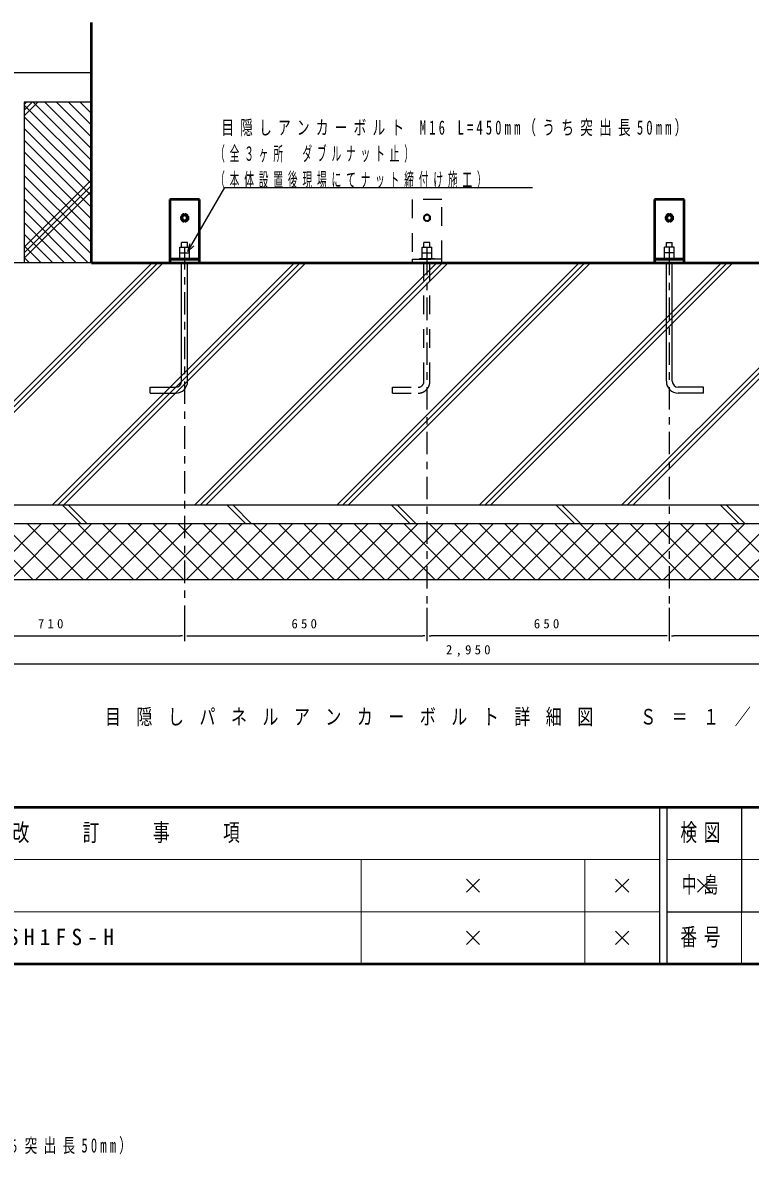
# Model space of a CAD drawing. Units: millimetres on the paper, enlarged 30 times, with parts at other scales. Extents: x -11550 to 0, y -44550 to 8010.
# Drawn here: x -9867 to -6939, y -27496 to -22945 of the extents above; entities that cross this region are included whole.
import ezdxf

# ---------------------------------------------------------------- set-up
doc = ezdxf.new("R2010")
doc.units = ezdxf.units.MM
doc.header["$LTSCALE"] = 30
doc.linetypes.add('USER1', pattern=[4.5, 2.5, -2])
doc.linetypes.add('USER2', pattern=[6, 3, -1, 1, -1])
doc.layers.add('layer1', color=4, linetype='Continuous', lineweight=25)
doc.styles.add('ＭＳ ゴシック', font='')
doc.styles.get('ＭＳ ゴシック').set_extended_font_data('MS Gothic')

# ---------------------------------------------------------------- blocks, each defined once
blk = doc.blocks.new('x')
at = {"color": 0, "linetype": 'Continuous', "lineweight": -2}
for p, q in [((-0.884, -0.884), (0.884, 0.884)), ((0.884, -0.884), (-0.884, 0.884))]:
    blk.add_line(p, q, dxfattribs=at)

msp = doc.modelspace()

# ---------------------------------------------------------------- linework, layer by layer
at = {"layer": 'layer1', "color": 5, "lineweight": 50}
for p, q in [((-9590.45, -23910.15), (-9590.45, -22944.99)), ((-9155.45, -23656.65), (-9275.45, -23656.65)), ((-9275.45, -23656.65), (-9275.45, -23896.65)), ((-9155.45, -23896.65), (-9155.45, -23656.65)), ((-7205.45, -23656.65), (-7325.45, -23656.65)), ((-7325.45, -23656.65), (-7325.45, -23896.65)), ((-7205.45, -23896.65), (-7205.45, -23656.65)), ((-9215.45, -23715.43), (-9228.2, -23722.79)), ((-9228.2, -23722.79), (-9228.2, -23737.51)), ((-9215.45, -23744.87), (-9228.2, -23737.51)), ((-9202.7, -23722.79), (-9215.45, -23715.43)), ((-9202.7, -23737.51), (-9215.45, -23744.87)), ((-9202.7, -23722.79), (-9202.7, -23737.51)), ((-7265.45, -23715.43), (-7278.2, -23722.79)), ((-7278.2, -23722.79), (-7278.2, -23737.51)), ((-7265.45, -23744.87), (-7278.2, -23737.51)), ((-7252.7, -23722.79), (-7265.45, -23715.43)), ((-7252.7, -23737.51), (-7265.45, -23744.87)), ((-7252.7, -23722.79), (-7252.7, -23737.51)), ((-9590.45, -23910.15), (-6890.45, -23910.15)), ((-9155.45, -23896.65), (-9275.45, -23896.65)), ((-9275.45, -23896.65), (-9275.45, -23910.15)), ((-9275.45, -23896.65), (-9155.45, -23896.65)), ((-9275.45, -23910.15), (-9155.45, -23910.15)), ((-9155.45, -23910.15), (-9155.45, -23896.65)), ((-7205.45, -23896.65), (-7325.45, -23896.65)), ((-7325.45, -23896.65), (-7325.45, -23910.15)), ((-7325.45, -23896.65), (-7205.45, -23896.65)), ((-7325.45, -23910.15), (-7205.45, -23910.15)), ((-7205.45, -23910.15), (-7205.45, -23896.65))]:
    msp.add_line(p, q, dxfattribs=at)
at = {"layer": 'layer1', "color": 20}
for p, q in [((-11404.32, -23145.15), (-9590.45, -23145.15)), ((-9203.45, -23828.4), (-9227.45, -23828.4)), ((-9227.45, -23848.2), (-9227.45, -23828.4)), ((-9203.45, -23848.2), (-9203.45, -23828.4)), ((-7277.45, -23828.4), (-7253.45, -23828.4)), ((-7277.45, -23848.2), (-7277.45, -23828.4)), ((-7253.45, -23848.2), (-7253.45, -23828.4)), ((-9234.95, -23848.2), (-9195.95, -23848.2)), ((-9234.95, -23893.2), (-9234.95, -23848.2)), ((-9234.95, -23870.7), (-9195.95, -23870.7)), ((-9215.45, -23848.2), (-9215.45, -23893.2)), ((-9195.95, -23893.2), (-9195.95, -23848.2)), ((-7245.95, -23848.2), (-7284.95, -23848.2)), ((-7284.95, -23893.2), (-7284.95, -23848.2)), ((-7245.95, -23870.7), (-7284.95, -23870.7)), ((-7265.45, -23848.2), (-7265.45, -23893.2)), ((-7245.95, -23893.2), (-7245.95, -23848.2)), ((-9245.45, -23893.2), (-9245.45, -23896.65)), ((-9245.45, -23893.2), (-9185.45, -23893.2)), ((-9227.45, -24387.15), (-9227.45, -23910.15)), ((-9203.45, -24387.15), (-9203.45, -23910.15)), ((-9185.45, -23893.2), (-9185.45, -23896.65)), ((-7295.45, -23893.2), (-7295.45, -23896.65)), ((-7235.45, -23893.2), (-7295.45, -23893.2)), ((-7277.45, -24387.15), (-7277.45, -23910.15)), ((-7253.45, -24387.15), (-7253.45, -23910.15)), ((-7235.45, -23893.2), (-7235.45, -23896.65)), ((-9353.45, -24435.15), (-9353.45, -24411.15)), ((-9353.45, -24411.15), (-9251.45, -24411.15)), ((-9353.45, -24435.15), (-9251.45, -24435.15)), ((-7127.45, -24411.15), (-7229.45, -24411.15)), ((-7127.45, -24435.15), (-7229.45, -24435.15)), ((-7127.45, -24435.15), (-7127.45, -24411.15))]:
    msp.add_line(p, q, dxfattribs=at)
at = {"layer": 'layer1'}
for p, q in [((-9860.45, -23274.69), (-9850.91, -23265.15)), ((-9860.45, -23297.19), (-9828.41, -23265.15)), ((-9860.45, -23319.69), (-9805.91, -23265.15)), ((-9860.45, -23276.5), (-9590.45, -23546.5)), ((-9824.65, -23265.15), (-9590.45, -23499.35)), ((-9777.51, -23265.15), (-9590.45, -23452.21)), ((-9730.36, -23265.15), (-9590.45, -23405.06)), ((-9683.22, -23265.15), (-9590.45, -23357.92)), ((-9636.07, -23265.15), (-9590.45, -23310.77)), ((-9860.45, -23323.65), (-9590.45, -23593.65)), ((-9860.45, -23370.79), (-9590.45, -23640.79)), ((-9860.45, -23417.94), (-9590.45, -23687.94)), ((-9860.45, -23465.09), (-9590.45, -23735.09)), ((-9860.45, -23512.23), (-9590.45, -23782.23)), ((-9860.45, -23559.38), (-9590.45, -23829.38)), ((-9860.45, -23847.45), (-9590.45, -23577.45)), ((-9860.45, -23869.95), (-9590.45, -23599.95)), ((-9860.45, -23606.53), (-9590.45, -23876.53)), ((-9186.14, -23837.57), (-9053.35, -23607.57)), ((-9053.35, -23607.57), (-9051.1, -23607.57)), ((-9051.1, -23607.57), (-7816.42, -23607.57)), ((-9860.45, -23892.45), (-9590.45, -23622.45)), ((-9860.45, -23653.67), (-9603.97, -23910.15)), ((-9860.45, -23700.82), (-9651.12, -23910.15)), ((-9860.45, -23747.96), (-9698.26, -23910.15)), ((-9860.45, -23795.11), (-9745.41, -23910.15)), ((-9860.45, -23842.26), (-9792.56, -23910.15)), ((-9201.89, -23864.85), (-9193.45, -23833.35)), ((-9201.89, -23864.85), (-9186.14, -23837.57)), ((-9178.83, -23841.79), (-9201.89, -23864.85)), ((-9860.45, -23889.4), (-9839.7, -23910.15)), ((-10280.45, -24844.47), (-9346.13, -23910.15)), ((-10280.45, -24866.97), (-9323.63, -23910.15)), ((-10276.13, -24885.15), (-9301.13, -23910.15)), ((-9748.37, -24885.15), (-8773.37, -23910.15)), ((-9725.87, -24885.15), (-8750.87, -23910.15)), ((-9703.37, -24885.15), (-8728.37, -23910.15)), ((-9175.62, -24885.15), (-8200.62, -23910.15)), ((-9153.12, -24885.15), (-8178.12, -23910.15)), ((-9130.62, -24885.15), (-8155.62, -23910.15)), ((-8602.86, -24885.15), (-7627.86, -23910.15)), ((-8580.36, -24885.15), (-7605.36, -23910.15)), ((-8557.86, -24885.15), (-7582.86, -23910.15)), ((-8030.1, -24885.15), (-7055.1, -23910.15)), ((-8007.6, -24885.15), (-7032.6, -23910.15)), ((-7985.1, -24885.15), (-7010.1, -23910.15)), ((-7457.35, -24885.15), (-6482.35, -23910.15)), ((-7434.85, -24885.15), (-6459.85, -23910.15)), ((-7412.35, -24885.15), (-6437.35, -23910.15)), ((-9706.63, -24885.15), (-9631.63, -24960.15)), ((-9682.63, -24885.15), (-9607.63, -24960.15)), ((-9044.78, -24885.15), (-8969.78, -24960.15)), ((-9020.78, -24885.15), (-8945.78, -24960.15)), ((-8382.92, -24885.15), (-8307.92, -24960.15)), ((-8358.92, -24885.15), (-8283.92, -24960.15)), ((-7721.07, -24885.15), (-7646.07, -24960.15)), ((-7697.07, -24885.15), (-7622.07, -24960.15)), ((-7059.22, -24885.15), (-6984.22, -24960.15)), ((-7035.22, -24885.15), (-6960.22, -24960.15)), ((-9824.13, -25185.15), (-10049.13, -24960.15)), ((-10017.35, -25185.15), (-9792.35, -24960.15)), ((-9723.1, -25185.15), (-9948.1, -24960.15)), ((-9916.32, -25185.15), (-9691.32, -24960.15)), ((-9622.07, -25185.15), (-9847.07, -24960.15)), ((-9815.29, -25185.15), (-9590.29, -24960.15)), ((-9521.04, -25185.15), (-9746.04, -24960.15)), ((-9714.26, -25185.15), (-9489.26, -24960.15)), ((-9420.02, -25185.15), (-9645.02, -24960.15)), ((-9613.24, -25185.15), (-9388.24, -24960.15)), ((-9318.99, -25185.15), (-9543.99, -24960.15)), ((-9512.21, -25185.15), (-9287.21, -24960.15)), ((-9217.96, -25185.15), (-9442.96, -24960.15)), ((-9411.18, -25185.15), (-9186.18, -24960.15)), ((-9116.93, -25185.15), (-9341.93, -24960.15)), ((-9310.15, -25185.15), (-9085.15, -24960.15)), ((-9015.9, -25185.15), (-9240.9, -24960.15)), ((-9209.13, -25185.15), (-8984.13, -24960.15)), ((-8914.88, -25185.15), (-9139.88, -24960.15)), ((-9108.1, -25185.15), (-8883.1, -24960.15)), ((-8813.85, -25185.15), (-9038.85, -24960.15)), ((-9007.07, -25185.15), (-8782.07, -24960.15)), ((-8712.82, -25185.15), (-8937.82, -24960.15)), ((-8906.04, -25185.15), (-8681.04, -24960.15)), ((-8611.79, -25185.15), (-8836.79, -24960.15)), ((-8805.01, -25185.15), (-8580.01, -24960.15)), ((-8510.76, -25185.15), (-8735.76, -24960.15)), ((-8703.99, -25185.15), (-8478.99, -24960.15)), ((-8409.74, -25185.15), (-8634.74, -24960.15)), ((-8602.96, -25185.15), (-8377.96, -24960.15)), ((-8308.71, -25185.15), (-8533.71, -24960.15)), ((-8501.93, -25185.15), (-8276.93, -24960.15)), ((-8207.68, -25185.15), (-8432.68, -24960.15)), ((-8400.9, -25185.15), (-8175.9, -24960.15)), ((-8106.65, -25185.15), (-8331.65, -24960.15)), ((-8299.87, -25185.15), (-8074.87, -24960.15)), ((-8005.63, -25185.15), (-8230.63, -24960.15)), ((-8198.85, -25185.15), (-7973.85, -24960.15)), ((-7904.6, -25185.15), (-8129.6, -24960.15)), ((-8097.82, -25185.15), (-7872.82, -24960.15)), ((-7803.57, -25185.15), (-8028.57, -24960.15)), ((-7996.79, -25185.15), (-7771.79, -24960.15)), ((-7702.54, -25185.15), (-7927.54, -24960.15)), ((-7895.76, -25185.15), (-7670.76, -24960.15)), ((-7601.51, -25185.15), (-7826.51, -24960.15)), ((-7794.74, -25185.15), (-7569.74, -24960.15)), ((-7500.49, -25185.15), (-7725.49, -24960.15)), ((-7693.71, -25185.15), (-7468.71, -24960.15)), ((-7399.46, -25185.15), (-7624.46, -24960.15)), ((-7592.68, -25185.15), (-7367.68, -24960.15)), ((-7298.43, -25185.15), (-7523.43, -24960.15)), ((-7491.65, -25185.15), (-7266.65, -24960.15)), ((-7197.4, -25185.15), (-7422.4, -24960.15)), ((-7390.62, -25185.15), (-7165.62, -24960.15)), ((-7096.37, -25185.15), (-7321.37, -24960.15)), ((-7289.6, -25185.15), (-7064.6, -24960.15)), ((-6995.35, -25185.15), (-7220.35, -24960.15)), ((-7188.57, -25185.15), (-6963.57, -24960.15)), ((-6894.32, -25185.15), (-7119.32, -24960.15)), ((-7087.54, -25185.15), (-6862.54, -24960.15)), ((-6793.29, -25185.15), (-7018.29, -24960.15)), ((-6986.51, -25185.15), (-6761.51, -24960.15)), ((-9215.45, -25297.65), (-9215.45, -25432.65)), ((-9215.45, -25297.65), (-9215.45, -25432.65)), ((-8240.45, -25297.65), (-8240.45, -25432.65)), ((-8240.45, -25297.65), (-8240.45, -25432.65)), ((-7265.45, -25297.65), (-7265.45, -25432.65)), ((-7265.45, -25297.65), (-7265.45, -25432.65)), ((-10263.57, -25410.15), (-9232.32, -25410.15)), ((-9223.89, -25410.15), (-9232.32, -25410.15)), ((-9207.01, -25410.15), (-9198.57, -25410.15)), ((-9198.57, -25410.15), (-8257.32, -25410.15)), ((-8248.89, -25410.15), (-8257.32, -25410.15)), ((-8232.01, -25410.15), (-8223.57, -25410.15)), ((-7282.32, -25410.15), (-8223.57, -25410.15)), ((-7273.89, -25410.15), (-7282.32, -25410.15)), ((-7257.01, -25410.15), (-7248.57, -25410.15)), ((-5872.32, -25410.15), (-7248.57, -25410.15)), ((-10263.57, -25522.65), (-5872.32, -25522.65))]:
    msp.add_line(p, q, dxfattribs=at)
at = {"layer": 'layer1', "color": 6}
for p, q in [((-9590.45, -23265.15), (-9860.45, -23265.15)), ((-9860.45, -23265.15), (-9860.45, -23910.15)), ((-9590.45, -23265.15), (-9590.45, -23910.15)), ((-9860.45, -23910.15), (-10280.45, -23910.15)), ((-9590.45, -23910.15), (-9860.45, -23910.15)), ((-9590.45, -23910.15), (-6890.45, -23910.15)), ((-5780.45, -24885.15), (-10355.45, -24885.15)), ((-5780.45, -24960.15), (-10355.45, -24960.15)), ((-5780.45, -25185.15), (-10355.45, -25185.15)), ((-7305, -26100), (-7305, -26730)), ((-7275, -26100), (-7275, -26730)), ((-6975, -26100), (-6975, -26520)), ((-7275, -26520), (0, -26520))]:
    msp.add_line(p, q, dxfattribs=at)
at = {"layer": 'layer1', "color": 5, "linetype": 'USER1'}
for p, q in [((-8180.45, -23656.65), (-8300.45, -23656.65)), ((-8300.45, -23656.65), (-8300.45, -23896.65)), ((-8180.45, -23896.65), (-8180.45, -23656.65)), ((-8240.45, -23715.43), (-8253.2, -23722.79)), ((-8253.2, -23722.79), (-8253.2, -23737.51)), ((-8240.45, -23744.87), (-8253.2, -23737.51)), ((-8227.7, -23722.79), (-8240.45, -23715.43)), ((-8227.7, -23737.51), (-8240.45, -23744.87)), ((-8227.7, -23722.79), (-8227.7, -23737.51)), ((-8180.45, -23896.65), (-8300.45, -23896.65)), ((-8300.45, -23896.65), (-8300.45, -23910.15)), ((-8300.45, -23896.65), (-8180.45, -23896.65)), ((-8300.45, -23910.15), (-8180.45, -23910.15)), ((-8180.45, -23910.15), (-8180.45, -23896.65))]:
    msp.add_line(p, q, dxfattribs=at)
at = {"layer": 'layer1', "color": 20, "linetype": 'USER1'}
for p, q in [((-8228.45, -23828.4), (-8252.45, -23828.4)), ((-8252.45, -23848.2), (-8252.45, -23828.4)), ((-8228.45, -23848.2), (-8228.45, -23828.4)), ((-8259.95, -23848.2), (-8220.95, -23848.2)), ((-8259.95, -23893.2), (-8259.95, -23848.2)), ((-8259.95, -23870.7), (-8220.95, -23870.7)), ((-8240.45, -23848.2), (-8240.45, -23893.2)), ((-8220.95, -23893.2), (-8220.95, -23848.2)), ((-8270.45, -23893.2), (-8270.45, -23896.65)), ((-8270.45, -23893.2), (-8210.45, -23893.2)), ((-8252.45, -24387.15), (-8252.45, -23910.15)), ((-8228.45, -24387.15), (-8228.45, -23910.15)), ((-8210.45, -23893.2), (-8210.45, -23896.65)), ((-8378.45, -24435.15), (-8378.45, -24411.15)), ((-8378.45, -24411.15), (-8276.45, -24411.15)), ((-8378.45, -24435.15), (-8276.45, -24435.15))]:
    msp.add_line(p, q, dxfattribs=at)
at = {"layer": 'layer1', "linetype": 'USER2'}
for p, q in [((-9215.45, -23848.2), (-9215.45, -25297.65)), ((-8240.45, -23870.7), (-8240.45, -25297.65)), ((-7265.45, -23870.7), (-7265.45, -25297.65))]:
    msp.add_line(p, q, dxfattribs=at)
at = {"layer": 'layer1', "color": 7, "lineweight": 50}
for p, q in [((-11550, -26100), (0, -26100)), ((-11550, -26730), (0, -26730))]:
    msp.add_line(p, q, dxfattribs=at)
at = {"layer": 'layer1', "color": 7, "lineweight": 13}
for p, q in [((-11550, -26310), (-7305, -26310)), ((-8505, -26310), (-8505, -26730)), ((-7605, -26310), (-7605, -26730)), ((-7275, -26310), (-5625, -26310)), ((-11550, -26520), (-7305, -26520)), ((-6975, -26520), (-6975, -26730))]:
    msp.add_line(p, q, dxfattribs=at)
at = {"layer": 'layer1', "color": 5, "lineweight": 50}
for points in [[(-9228.2, -23724.87), (-9228.98, -23727.46), (-9229.25, -23730.15), (-9228.98, -23732.84), (-9228.2, -23735.43)], [(-9217.25, -23716.47), (-9219.89, -23717.08), (-9222.35, -23718.2), (-9224.55, -23719.77), (-9226.4, -23721.75)], [(-9226.4, -23738.55), (-9224.55, -23740.52), (-9222.35, -23742.1), (-9219.89, -23743.22), (-9217.25, -23743.83)], [(-9204.5, -23721.75), (-9206.35, -23719.77), (-9208.55, -23718.2), (-9211.01, -23717.08), (-9213.65, -23716.47)], [(-9213.65, -23743.83), (-9211.01, -23743.22), (-9208.55, -23742.1), (-9206.35, -23740.52), (-9204.5, -23738.55)], [(-9202.7, -23735.43), (-9201.91, -23732.84), (-9201.65, -23730.15), (-9201.91, -23727.46), (-9202.7, -23724.87)], [(-7278.2, -23724.87), (-7278.98, -23727.46), (-7279.25, -23730.15), (-7278.98, -23732.84), (-7278.2, -23735.43)], [(-7267.25, -23716.47), (-7269.88, -23717.08), (-7272.35, -23718.2), (-7274.55, -23719.77), (-7276.4, -23721.75)], [(-7276.4, -23738.55), (-7274.55, -23740.52), (-7272.35, -23742.1), (-7269.88, -23743.22), (-7267.25, -23743.83)], [(-7254.5, -23721.75), (-7256.35, -23719.77), (-7258.55, -23718.2), (-7261.01, -23717.08), (-7263.65, -23716.47)], [(-7263.65, -23743.83), (-7261.01, -23743.22), (-7258.55, -23742.1), (-7256.35, -23740.52), (-7254.5, -23738.55)], [(-7252.7, -23735.43), (-7251.91, -23732.84), (-7251.65, -23730.15), (-7251.91, -23727.46), (-7252.7, -23724.87)]]:
    msp.add_lwpolyline(points, dxfattribs=at)
for points in [[(-9204.57, -23730.15), (-9204.78, -23728.03), (-9205.4, -23725.99), (-9206.41, -23724.11), (-9207.76, -23722.46), (-9209.41, -23721.11), (-9211.29, -23720.1), (-9213.33, -23719.48), (-9215.45, -23719.28), (-9217.57, -23719.48), (-9219.61, -23720.1), (-9221.49, -23721.11), (-9223.14, -23722.46), (-9224.49, -23724.11), (-9225.5, -23725.99), (-9226.11, -23728.03), (-9226.32, -23730.15), (-9226.11, -23732.27), (-9225.5, -23734.31), (-9224.49, -23736.19), (-9223.14, -23737.84), (-9221.49, -23739.19), (-9219.61, -23740.2), (-9217.57, -23740.81), (-9215.45, -23741.02), (-9213.33, -23740.81), (-9211.29, -23740.2), (-9209.41, -23739.19), (-9207.76, -23737.84), (-9206.41, -23736.19), (-9205.4, -23734.31), (-9204.78, -23732.27)], [(-7254.57, -23730.15), (-7254.78, -23728.03), (-7255.4, -23725.99), (-7256.41, -23724.11), (-7257.76, -23722.46), (-7259.41, -23721.11), (-7261.29, -23720.1), (-7263.33, -23719.48), (-7265.45, -23719.28), (-7267.57, -23719.48), (-7269.61, -23720.1), (-7271.49, -23721.11), (-7273.14, -23722.46), (-7274.49, -23724.11), (-7275.49, -23725.99), (-7276.11, -23728.03), (-7276.32, -23730.15), (-7276.11, -23732.27), (-7275.49, -23734.31), (-7274.49, -23736.19), (-7273.14, -23737.84), (-7271.49, -23739.19), (-7269.61, -23740.2), (-7267.57, -23740.81), (-7265.45, -23741.02), (-7263.33, -23740.81), (-7261.29, -23740.2), (-7259.41, -23739.19), (-7257.76, -23737.84), (-7256.41, -23736.19), (-7255.4, -23734.31), (-7254.78, -23732.27)]]:
    msp.add_lwpolyline(points, close=True, dxfattribs=at)
at = {"layer": 'layer1', "color": 5, "linetype": 'USER1'}
for points in [[(-8253.2, -23724.87), (-8253.98, -23727.46), (-8254.25, -23730.15), (-8253.98, -23732.84), (-8253.2, -23735.43)], [(-8242.25, -23716.47), (-8244.89, -23717.08), (-8247.35, -23718.2), (-8249.55, -23719.77), (-8251.4, -23721.75)], [(-8251.4, -23738.55), (-8249.55, -23740.52), (-8247.35, -23742.1), (-8244.89, -23743.21), (-8242.25, -23743.83)], [(-8229.5, -23721.75), (-8231.35, -23719.77), (-8233.55, -23718.2), (-8236.01, -23717.08), (-8238.65, -23716.47)], [(-8238.65, -23743.83), (-8236.01, -23743.21), (-8233.55, -23742.1), (-8231.35, -23740.52), (-8229.5, -23738.55)], [(-8227.7, -23735.43), (-8226.91, -23732.84), (-8226.65, -23730.15), (-8226.91, -23727.46), (-8227.7, -23724.87)]]:
    msp.add_lwpolyline(points, dxfattribs=at)
msp.add_lwpolyline([(-8229.57, -23730.15), (-8229.78, -23728.03), (-8230.4, -23725.99), (-8231.41, -23724.11), (-8232.76, -23722.46), (-8234.41, -23721.11), (-8236.29, -23720.1), (-8238.33, -23719.48), (-8240.45, -23719.27), (-8242.57, -23719.48), (-8244.61, -23720.1), (-8246.49, -23721.11), (-8248.14, -23722.46), (-8249.49, -23724.11), (-8250.5, -23725.99), (-8251.11, -23728.03), (-8251.32, -23730.15), (-8251.11, -23732.27), (-8250.5, -23734.31), (-8249.49, -23736.19), (-8248.14, -23737.84), (-8246.49, -23739.19), (-8244.61, -23740.2), (-8242.57, -23740.81), (-8240.45, -23741.02), (-8238.33, -23740.81), (-8236.29, -23740.2), (-8234.41, -23739.19), (-8232.76, -23737.84), (-8231.41, -23736.19), (-8230.4, -23734.31), (-8229.78, -23732.27)], close=True, dxfattribs=at)
at = {"layer": 'layer1', "color": 20}
for centre, radius, start, end in [((-9251.45, -24387.15), 24, 270, 0), ((-9251.45, -24387.15), 48, 270, 0), ((-7229.45, -24387.15), 48, 180, 270), ((-7229.45, -24387.15), 24, 180, 270)]:
    msp.add_arc(centre, radius, start, end, dxfattribs=at)
at = {"layer": 'layer1', "color": 20, "linetype": 'USER1'}
for radius in [24, 48]:
    msp.add_arc((-8276.45, -24387.15), radius, 270, 0, dxfattribs=at)

# ---------------------------------------------------------------- block references
at = {"layer": 'layer1', "color": 7, "xscale": 30, "yscale": 30}
for p in [(-8055, -26415), (-7455, -26415), (-7125, -26415), (-8055, -26625), (-7455, -26625)]:
    msp.add_blockref('x', p, dxfattribs=at)

# ---------------------------------------------------------------- texts
at = {"layer": 'layer1', "color": 2, "char_height": 57.18, "attachment_point": 7, "style": 'ＭＳ ゴシック'}
for s, insert in [('\\T1.5;\\W0.65;目隠しアンカーボルト\\~M16\\~L=450mm（うち突出長50mm）', (-9067.66, -23402.78)), ('\\T1.5;\\W0.5;（全３ヶ所\u3000ダブルナット止）', (-9092.43, -23507.78)), ('\\T1.5;\\W0.5;（本体設置後現場にてナット締付け施工）', (-9092.43, -23612.78)), ('\\T1.5;\\W0.65;アンカーボルト\\~M16\\~L=450mm（うち突出長50mm）', (-11074.28, -27495.54))]:
    msp.add_mtext(s, dxfattribs=dict(at, insert=insert))
at = {"layer": 'layer1', "color": 3, "char_height": 37.69, "attachment_point": 5, "style": 'ＭＳ ゴシック'}
for s, insert in [('\\T1.5;710', (-9747.95, -25361.94)), ('\\T1.5;650', (-8727.95, -25361.94)), ('\\T1.5;650', (-7752.95, -25361.94)), ('\\T1.5;2,950', (-8067.95, -25471.18))]:
    msp.add_mtext(s, dxfattribs=dict(at, insert=insert))
at = {"layer": 'layer1', "color": 6, "insert": (-9535.82, -25774.68), "char_height": 62.85, "attachment_point": 7, "style": 'ＭＳ ゴシック'}
msp.add_mtext('\\T1.97;\\W0.75;目隠しパネルアンカーボルト詳細図\u3000Ｓ＝１／20', dxfattribs=at)
at = {"layer": 'layer1', "char_height": 70.38, "attachment_point": 4, "style": 'ＭＳ ゴシック'}
for s, insert in [('\\T1.4;\\W0.7;改\u3000\u3000訂\u3000\u3000事\u3000\u3000項', (-9907.5, -26205)), ('\\T1.4;\\W0.7;検図', (-7221, -26205)), ('\\T1.4;\\W0.7;番号', (-7221, -26625))]:
    msp.add_mtext(s, dxfattribs=dict(at, insert=insert))
at = {"layer": 'layer1', "color": 7, "char_height": 65.98, "attachment_point": 4, "style": 'ＭＳ ゴシック'}
for s, insert in [('\\T1.5;\\W0.65;中島', (-7215, -26415)), ('\\T1.5;\\W0.95;ＣＲ型番：SH1FS-H', (-10567.5, -26625))]:
    msp.add_mtext(s, dxfattribs=dict(at, insert=insert))

doc.saveas('drawing.dxf')
